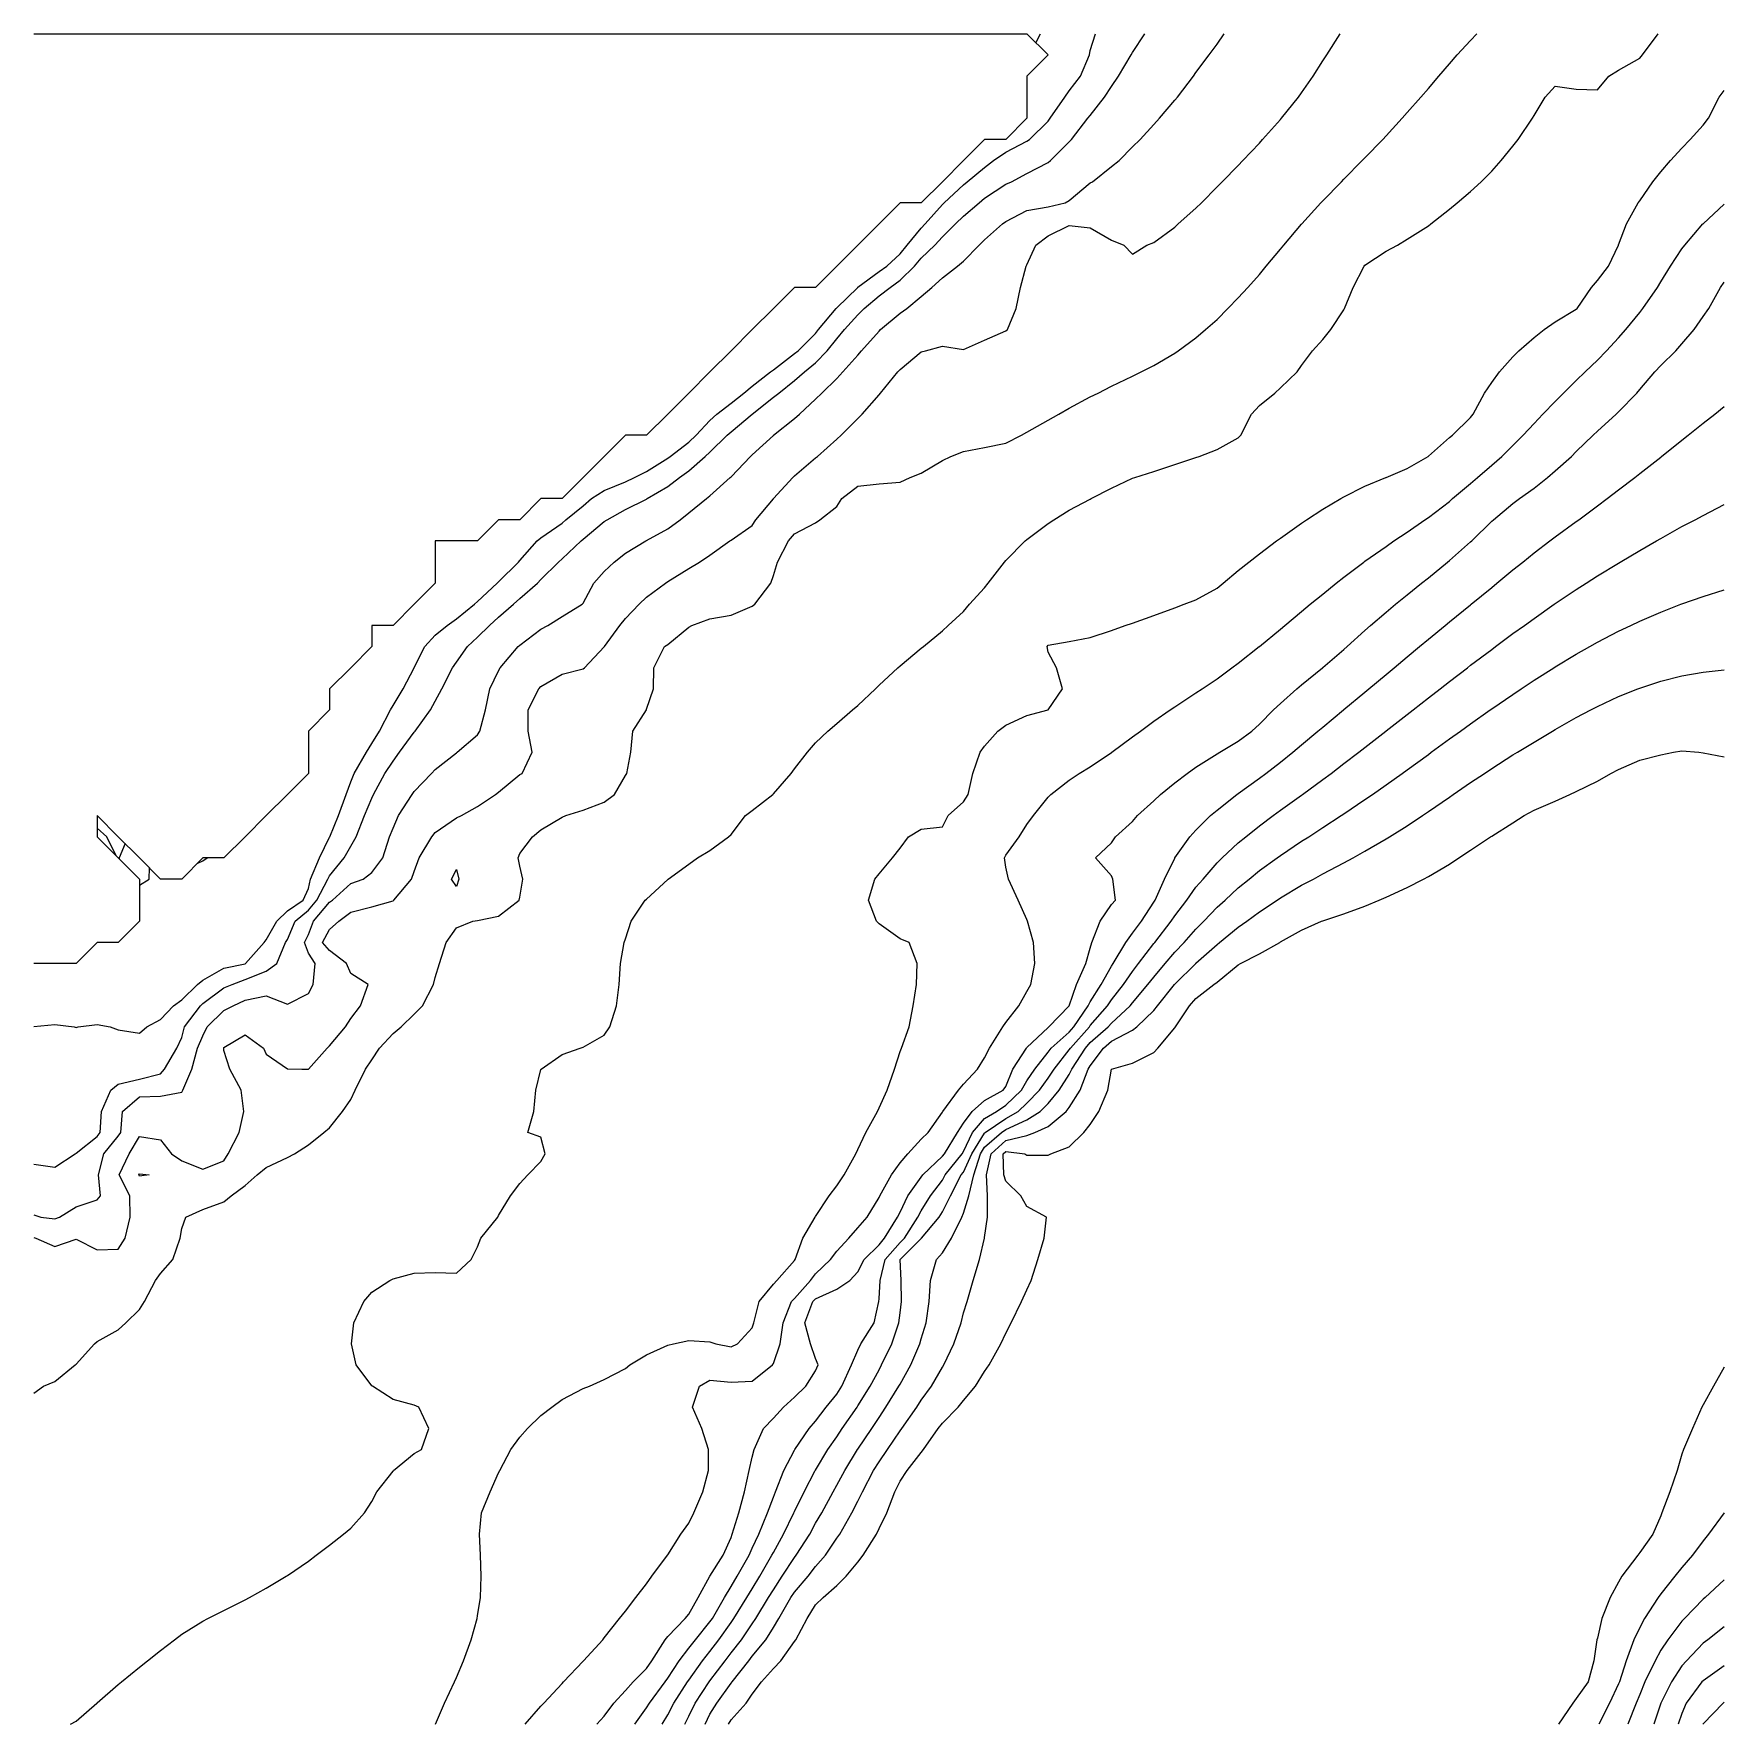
# Model space of a CAD drawing. Extents: x 205700 to 206700, y 770200 to 771200.
import ezdxf

# ---------------------------------------------------------------- set-up
doc = ezdxf.new("R2010")
doc.units = 0

msp = doc.modelspace()

# ---------------------------------------------------------------- linework, layer by layer
at = {"layer": 'GSLAYER', "color": 7, "flags": 128}
for points in [[(205700, 770612.813998), (205712.5, 770613.958936), (205723.839533, 770612.5), (205725, 770612.07107), (205726.328559, 770612.5), (205737.5, 770613.939007), (205745.163311, 770612.5), (205750, 770610.760227), (205762.5, 770608.825359), (205766.874294, 770612.5), (205775, 770616.78926), (205782.713352, 770625), (205787.5, 770628.494105), (205796.843548, 770637.5), (205800, 770640.056135), (205812.5, 770647.323245), (205825, 770649.885088), (205825.250834, 770650), (205836.350357, 770662.5), (205837.5, 770663.961694), (205843.724589, 770675), (205850, 770681.210384), (205859.400208, 770687.5), (205862.5, 770694.323786), (205863.716956, 770700), (205868.911975, 770712.5), (205875, 770724.717744), (205875.152312, 770725), (205880.231065, 770737.5), (205884.836996, 770750), (205887.5, 770757.574035), (205889.428489, 770762.5), (205896.866573, 770775), (205900, 770780.247857), (205904.427109, 770787.5), (205911.000999, 770800), (205912.5, 770802.709368), (205918.548453, 770812.5), (205924.924717, 770825), (205925, 770825.154025), (205931.356883, 770837.5), (205937.5, 770844.296626), (205944.630777, 770850), (205950, 770853.889387), (205960.652616, 770862.5), (205962.5, 770864.167255), (205974.127953, 770875), (205975, 770875.80612), (205986.667544, 770887.5), (205987.5, 770888.387413), (205997.748153, 770900), (206000, 770901.914716), (206012.5, 770910.577129), (206014.796074, 770912.5), (206025, 770920.684017), (206029.932142, 770925), (206037.5, 770929.817483), (206050, 770934.925532), (206055.308905, 770937.5), (206062.5, 770941.111488), (206075, 770948.860708), (206076.516533, 770950), (206087.5, 770958.515292), (206091.741146, 770962.5), (206100, 770971.262597), (206104.131569, 770975), (206112.5, 770981.560898), (206120.074147, 770987.5), (206125, 770991.502397), (206135.896665, 771000), (206137.5, 771001.293141), (206150, 771010.834402), (206152.085163, 771012.5), (206162.5, 771022.747641), (206164.272539, 771025), (206174.574345, 771037.5), (206175, 771037.966392), (206187.386251, 771050), (206187.5, 771050.100726), (206200, 771059.41272), (206204.545293, 771062.5), (206212.5, 771069.908652), (206216.654332, 771075), (206225, 771084.969769), (206227.281887, 771087.5), (206237.5, 771098.97632), (206238.539071, 771100), (206250, 771110.680318), (206252.225287, 771112.5), (206262.5, 771120.837981), (206267.739987, 771125), (206275, 771130.056859), (206287.5, 771136.44748), (206289.01911, 771137.5), (206300, 771148.285268), (206301.302295, 771150), (206309.860297, 771162.5), (206312.5, 771166.23833), (206319.245718, 771175), (206324.486618, 771187.5), (206325, 771190.063275), (206328.12505, 771200)], [(205700, 770531.236833), (205712.5, 770529.565787), (205724.386594, 770537.5), (205725, 770537.86376), (205737.5, 770547.749134), (205739.20084, 770550), (205740.056343, 770562.5), (205745.656592, 770575), (205750, 770578.644882), (205762.5, 770581.616561), (205775, 770584.687589), (205777.330756, 770587.5), (205784.531373, 770600), (205787.5, 770606.274706), (205789.085606, 770612.5), (205798.668523, 770625), (205800, 770626.301566), (205812.5, 770635.665711), (205817.287165, 770637.5), (205825, 770640.515609), (205837.5, 770645.468187), (205843.725029, 770650), (205848.893983, 770662.5), (205850, 770664.222675), (205854.704503, 770675), (205862.5, 770681.569548), (205867.454469, 770687.5), (205873.982063, 770700), (205875, 770701.824059), (205883.553335, 770712.5), (205887.5, 770719.445874), (205890.651943, 770725), (205895.633227, 770737.5), (205900, 770747.864985), (205900.93313, 770750), (205907.698, 770762.5), (205912.5, 770769.77642), (205916.409448, 770775), (205925, 770786.796915), (205925.626506, 770787.5), (205934.597159, 770800), (205937.5, 770805.144216), (205941.400223, 770812.5), (205947.605538, 770825), (205950, 770828.344602), (205956.524418, 770837.5), (205962.5, 770843.002265), (205969.523307, 770850), (205975, 770854.914495), (205983.841454, 770862.5), (205987.5, 770865.850891), (205997.977898, 770875), (206000, 770877.105128), (206010.321552, 770887.5), (206012.5, 770889.497576), (206023.788276, 770900), (206025, 770901.003025), (206037.5, 770911.463495), (206039.109503, 770912.5), (206050, 770918.685369), (206062.5, 770924.768946), (206062.882343, 770925), (206075, 770932.220102), (206082.071054, 770937.5), (206087.5, 770941.54337), (206097.226049, 770950), (206100, 770952.594571), (206110.228535, 770962.5), (206112.5, 770964.577624), (206124.897671, 770975), (206125, 770975.080891), (206137.5, 770984.972563), (206140.65448, 770987.5), (206150, 770994.937657), (206155.851798, 771000), (206162.5, 771005.446542), (206169.355167, 771012.5), (206175, 771019.484933), (206179.576222, 771025), (206187.5, 771033.766367), (206191.252913, 771037.5), (206200, 771044.965147), (206206.512582, 771050), (206212.5, 771054.324575), (206220.967555, 771062.5), (206225, 771067.230165), (206233.098431, 771075), (206237.5, 771079.833032), (206245.325079, 771087.5), (206250, 771092.112911), (206259.231184, 771100), (206262.5, 771102.719547), (206275, 771111.074981), (206278.451584, 771112.5), (206287.5, 771117.388242), (206300, 771123.821499), (206301.404239, 771125), (206312.5, 771136.042032), (206313.793539, 771137.5), (206323.586431, 771150), (206325, 771151.744785), (206333.436177, 771162.5), (206337.5, 771168.75979), (206341.778579, 771175), (206349.144411, 771187.5), (206350, 771188.939383), (206357.280708, 771200)], [(205700, 770501.340197), (205704.101923, 770500), (205712.5, 770499.026545), (205715.279233, 770500), (205725, 770506.032343), (205737.5, 770510.287823), (205739.408191, 770512.5), (205738.192506, 770525), (205741.346806, 770537.5), (205750, 770547.785792), (205751.522031, 770550), (205752.376761, 770562.5), (205762.5, 770571.072665), (205775, 770571.526143), (205787.5, 770573.882636), (205788.252097, 770575), (205793.476858, 770587.5), (205796.865862, 770600), (205800, 770607.232524), (205802.614385, 770612.5), (205812.5, 770622.291706), (205817.961315, 770625), (205825, 770628.377392), (205837.5, 770630.906891), (205850, 770625.85578), (205862.5, 770632.205233), (205865.232487, 770637.5), (205866.452321, 770650), (205862.5, 770656.041608), (205860.108438, 770662.5), (205862.5, 770667.215262), (205865.462447, 770675), (205875, 770686.265494), (205876.655765, 770687.5), (205887.5, 770697.43012), (205894.907533, 770700), (205900, 770703.815075), (205906.446425, 770712.5), (205910.364032, 770725), (205912.5, 770730.071482), (205915.706418, 770737.5), (205923.741204, 770750), (205925, 770751.692343), (205935.278595, 770762.5), (205937.5, 770764.767487), (205950, 770774.616984), (205950.515552, 770775), (205962.5, 770785.302543), (205963.90312, 770787.5), (205967.173622, 770800), (205969.77244, 770812.5), (205975, 770823.234879), (205975.87886, 770825), (205986.55828, 770837.5), (205987.5, 770838.374256), (206000, 770847.775614), (206004.059024, 770850), (206012.5, 770855.258597), (206024.3997, 770862.5), (206025, 770863.209658), (206031.325746, 770875), (206037.5, 770881.816614), (206043.360709, 770887.5), (206050, 770892.842582), (206062.043494, 770900), (206062.5, 770900.25821), (206075, 770907.088383), (206082.334463, 770912.5), (206087.5, 770916.691395), (206097.901156, 770925), (206100, 770926.748426), (206111.984911, 770937.5), (206112.5, 770937.992015), (206123.989678, 770950), (206125, 770950.963757), (206137.5, 770962.382568), (206137.635248, 770962.5), (206150, 770972.41808), (206152.960817, 770975), (206162.5, 770983.812556), (206166.169604, 770987.5), (206175, 770996.13745), (206178.676396, 771000), (206187.5, 771009.893375), (206189.733446, 771012.5), (206200, 771024.104568), (206200.952027, 771025), (206212.5, 771034.773857), (206216.370241, 771037.5), (206225, 771044.574188), (206231.309593, 771050), (206237.5, 771055.701437), (206246.51928, 771062.5), (206250, 771065.412871), (206259.196309, 771075), (206262.5, 771078.130401), (206273.020389, 771087.5), (206275, 771088.944929), (206287.5, 771095.465537), (206300, 771097.618643), (206310.137304, 771100), (206312.5, 771101.463462), (206325, 771111.790833), (206326.383815, 771112.5), (206337.5, 771121.427095), (206342.119447, 771125), (206350, 771133.100776), (206354.493917, 771137.5), (206362.5, 771146.356287), (206365.887085, 771150), (206375, 771160.677884), (206376.520809, 771162.5), (206385.955909, 771175), (206387.5, 771177.093997), (206395.274321, 771187.5), (206400, 771193.958272), (206404.206071, 771200)], [(205700, 770487.898123), (205701.150913, 770487.5), (205712.5, 770482.566073), (205725, 770486.998312), (205737.5, 770480.543587), (205750, 770481.038227), (205754.065759, 770487.5), (205756.990503, 770500), (205756.717192, 770512.5), (205750.50035, 770525), (205756.35375, 770537.5), (205762.5, 770547.671891), (205775, 770545.72852), (205781.425114, 770537.5), (205787.5, 770533.296459), (205800, 770528.413611), (205812.5, 770533.2699), (205815.024894, 770537.5), (205821.399984, 770550), (205824.182115, 770562.5), (205822.590201, 770575), (205815.92492, 770587.5), (205812.5, 770598.62796), (205812.346772, 770600), (205812.5, 770600.244942), (205825, 770607.836578), (205835.842042, 770600), (205837.5, 770596.40208), (205850, 770587.656865), (205858.611071, 770587.5), (205862.5, 770587.430195), (205862.577339, 770587.5), (205873.515917, 770600), (205875, 770601.367889), (205884.353343, 770612.5), (205887.5, 770617.433222), (205893.200883, 770625), (205897.726271, 770637.5), (205887.5, 770644.040915), (205884.966831, 770650), (205875, 770657.707149), (205870.701949, 770662.5), (205875, 770670.11287), (205880.501962, 770675), (205887.5, 770680.375201), (205900, 770683.572924), (205912.5, 770687.078315), (205913.030656, 770687.5), (205923.449884, 770700), (205925, 770704.508609), (205927.877931, 770712.5), (205935.557502, 770725), (205937.5, 770727.421575), (205950, 770736.227101), (205952.916224, 770737.5), (205962.5, 770742.962901), (205973.104238, 770750), (205975, 770751.440905), (205987.5, 770761.722928), (205988.929076, 770762.5), (205994.808236, 770775), (205992.430672, 770787.5), (205992.49405, 770800), (205998.816568, 770812.5), (206000, 770813.84444), (206012.5, 770821.206331), (206025, 770824.23587), (206025.86091, 770825), (206037.5, 770837.372789), (206037.557172, 770837.5), (206046.636721, 770850), (206050, 770854.142981), (206058.068228, 770862.5), (206062.5, 770866.641123), (206073.654701, 770875), (206075, 770875.914403), (206087.5, 770883.626531), (206093.850609, 770887.5), (206100, 770891.528721), (206111.777794, 770900), (206112.5, 770900.514233), (206125, 770909.218325), (206127.226901, 770912.5), (206137.5, 770924.970946), (206137.538935, 770925), (206149.014121, 770937.5), (206150, 770938.45746), (206162.5, 770949.058939), (206163.621582, 770950), (206175, 770960.282843), (206177.604542, 770962.5), (206187.5, 770972.344075), (206190.076633, 770975), (206200, 770986.50661), (206200.80229, 770987.5), (206211.139979, 771000), (206212.5, 771001.441492), (206225, 771011.871139), (206227.534181, 771012.5), (206237.5, 771015.286009), (206250, 771013.336998), (206262.5, 771018.701493), (206275, 771024.18835), (206275.948896, 771025), (206281.186665, 771037.5), (206283.760449, 771050), (206287.02736, 771062.5), (206287.5, 771063.246113), (206292.688128, 771075), (206300, 771080.528553), (206312.5, 771086.502983), (206325, 771085.219016), (206337.5, 771077.981535), (206344.749204, 771075), (206350, 771069.624952), (206358.516627, 771075), (206362.5, 771076.499701), (206375, 771085.682699), (206377.012015, 771087.5), (206387.5, 771096.770637), (206390.704043, 771100), (206400, 771109.430032), (206402.976129, 771112.5), (206412.5, 771122.06464), (206415.306328, 771125), (206425, 771135.373563), (206426.956562, 771137.5), (206437.5, 771149.292146), (206438.121616, 771150), (206448.174079, 771162.5), (206450, 771165.106089), (206456.75568, 771175), (206462.5, 771183.95937), (206464.850539, 771187.5), (206472.813114, 771200)], [(205700, 770395.730928), (205705.784303, 770400), (205712.5, 770402.687093), (205724.492688, 770412.5), (205725, 770412.946864), (205735.935001, 770425), (205737.5, 770426.458794), (205750, 770433.269466), (205754.41435, 770437.5), (205762.5, 770445.381052), (205765.426971, 770450), (205772.031055, 770462.5), (205775, 770466.54215), (205782.162763, 770475), (205786.579448, 770487.5), (205787.5, 770493.186838), (205789.99623, 770500), (205800, 770504.391661), (205812.5, 770509.110185), (205816.761234, 770512.5), (205825, 770518.62342), (205832.095726, 770525), (205837.5, 770529.388676), (205850, 770535.255809), (205854.190922, 770537.5), (205862.5, 770542.739232), (205871.638362, 770550), (205875, 770552.882218), (205882.714501, 770562.5), (205887.5, 770569.490628), (205890.126866, 770575), (205896.288615, 770587.5), (205900, 770593.080415), (205904.520429, 770600), (205912.5, 770608.579736), (205917.261576, 770612.5), (205925, 770620.079169), (205929.861155, 770625), (205936.528302, 770637.5), (205937.5, 770641.78781), (205939.966296, 770650), (205943.893856, 770662.5), (205950, 770671.054237), (205959.654775, 770675), (205962.5, 770675.480592), (205975, 770678.03241), (205987.188537, 770687.5), (205987.5, 770689.200877), (205989.243003, 770700), (205987.5, 770707.507836), (205986.551949, 770712.5), (205987.5, 770714.995313), (205995.075175, 770725), (206000, 770729.151406), (206012.5, 770736.538452), (206014.748987, 770737.5), (206025, 770740.666454), (206037.5, 770745.513982), (206043.474526, 770750), (206050, 770761.241433), (206050.75975, 770762.5), (206053.241874, 770775), (206054.31623, 770787.5), (206062.361464, 770800), (206062.5, 770800.458246), (206066.608494, 770812.5), (206066.816241, 770825), (206073.120954, 770837.5), (206075, 770838.708395), (206087.5, 770848.902079), (206089.258114, 770850), (206100, 770853.947348), (206112.5, 770856.134664), (206125, 770861.452254), (206126.523877, 770862.5), (206136.033962, 770875), (206137.5, 770879.609368), (206139.981605, 770887.5), (206146.516721, 770900), (206150, 770904.117344), (206162.5, 770910.650777), (206164.965509, 770912.5), (206175, 770920.300435), (206177.997369, 770925), (206187.5, 770932.400961), (206200, 770933.698869), (206212.5, 770934.721385), (206218.358835, 770937.5), (206225, 770940.136949), (206237.5, 770947.665002), (206242.49794, 770950), (206250, 770952.92357), (206262.5, 770955.294196), (206275, 770957.765526), (206284.215276, 770962.5), (206287.5, 770964.410313), (206300, 770971.501239), (206306.381673, 770975), (206312.5, 770978.466873), (206325, 770985.220226), (206329.639534, 770987.5), (206337.5, 770991.587095), (206350, 770997.522238), (206355.023841, 771000), (206362.5, 771003.724646), (206375, 771011.076754), (206376.977922, 771012.5), (206387.5, 771020.136436), (206393.122511, 771025), (206400, 771031.084276), (206406.434898, 771037.5), (206412.5, 771043.718917), (206418.165801, 771050), (206425, 771057.697381), (206429.027845, 771062.5), (206437.5, 771072.511864), (206439.514456, 771075), (206450, 771087.314759), (206450.156682, 771087.5), (206461.436897, 771100), (206462.5, 771101.142608), (206473.526023, 771112.5), (206475, 771114.045959), (206485.914589, 771125), (206487.5, 771126.68787), (206498.002799, 771137.5), (206500, 771139.708438), (206509.522314, 771150), (206512.5, 771153.409609), (206520.509, 771162.5), (206525, 771167.732979), (206531.215427, 771175), (206537.5, 771182.240827), (206542.088657, 771187.5), (206550, 771196.131504), (206553.729433, 771200)], [(205700, 771200), (205712.5, 771200), (205725, 771200), (205737.5, 771200), (205750, 771200), (205762.5, 771200), (205775, 771200), (205787.5, 771200), (205800, 771200), (205812.5, 771200), (205825, 771200), (205837.5, 771200), (205850, 771200), (205862.5, 771200), (205875, 771200), (205887.5, 771200), (205900, 771200), (205912.5, 771200), (205925, 771200), (205937.5, 771200), (205950, 771200), (205962.5, 771200), (205975, 771200), (205987.5, 771200), (206000, 771200), (206012.5, 771200), (206025, 771200), (206037.5, 771200), (206050, 771200), (206062.5, 771200), (206075, 771200), (206087.5, 771200), (206100, 771200), (206112.5, 771200), (206125, 771200), (206137.5, 771200), (206150, 771200), (206162.5, 771200), (206175, 771200), (206187.5, 771200), (206200, 771200), (206212.5, 771200), (206225, 771200), (206237.5, 771200), (206250, 771200), (206262.5, 771200), (206275, 771200), (206287.5, 771200), (206300, 771187.5), (206287.5, 771175), (206287.5, 771162.5), (206287.5, 771150), (206275, 771137.5), (206262.5, 771137.5), (206250, 771125), (206237.5, 771112.5), (206225, 771100), (206212.5, 771100), (206200, 771087.5), (206187.5, 771075), (206175, 771062.5), (206162.5, 771050), (206150, 771050), (206137.5, 771037.5), (206125, 771025), (206112.5, 771012.5), (206100, 771000), (206087.5, 770987.5), (206075, 770975), (206062.5, 770962.5), (206050, 770962.5), (206037.5, 770950), (206025, 770937.5), (206012.5, 770925), (206000, 770925), (205987.5, 770912.5), (205975, 770912.5), (205962.5, 770900), (205950, 770900), (205937.5, 770900), (205937.5, 770887.5), (205937.5, 770875), (205925, 770862.5), (205912.5, 770850), (205900, 770850), (205900, 770837.5), (205887.5, 770825), (205875, 770812.5), (205875, 770800), (205862.5, 770787.5), (205862.5, 770775), (205862.5, 770762.5), (205850, 770750), (205837.5, 770737.5), (205825, 770725), (205812.5, 770712.5), (205800, 770712.5), (205787.5, 770700), (205775, 770700), (205762.5, 770712.5), (205750, 770725), (205737.5, 770737.5), (205737.5, 770725), (205750, 770712.5), (205762.5, 770700), (205762.5, 770687.5), (205762.5, 770675), (205750, 770662.5), (205737.5, 770662.5), (205725, 770650), (205712.5, 770650), (205700, 770650)], [(205721.636827, 770200), (205725, 770201.704867), (205737.303424, 770212.5), (205737.5, 770212.66883), (205750, 770223.457326), (205751.926223, 770225), (205762.5, 770233.775147), (205767.295233, 770237.5), (205775, 770243.692499), (205783.264728, 770250), (205787.5, 770253.217006), (205800, 770260.978618), (205803.007098, 770262.5), (205812.5, 770267.218338), (205825, 770273.551462), (205827.693593, 770275), (205837.5, 770280.508986), (205849.249613, 770287.5), (205850, 770287.966038), (205862.5, 770296.51551), (205867.06605, 770300), (205875, 770305.88706), (205883.228911, 770312.5), (205887.5, 770315.944587), (205895.591319, 770325), (205900, 770331.732046), (205902.876806, 770337.5), (205912.5, 770349.675309), (205912.778216, 770350), (205925, 770360.077902), (205929.267084, 770362.5), (205933.692465, 770375), (205927.73936, 770387.5), (205925, 770388.688852), (205912.5, 770392.083302), (205900.296962, 770400), (205900, 770400.254027), (205890.75302, 770412.5), (205887.868859, 770425), (205889.251389, 770437.5), (205895.200503, 770450), (205900, 770455.57959), (205910.547168, 770462.5), (205912.5, 770463.562266), (205925, 770466.83258), (205937.5, 770467.253527), (205950, 770466.865295), (205958.637518, 770475), (205962.5, 770482.398994), (205964.419491, 770487.5), (205974.55496, 770500), (205975, 770500.971164), (205981.971961, 770512.5), (205987.5, 770519.785663), (205992.278618, 770525), (206000, 770532.951058), (206002.517275, 770537.5), (206000, 770547.328165), (205992.258308, 770550), (205995.827482, 770562.5), (205996.932978, 770575), (206000, 770587.272487), (206000.145598, 770587.5), (206012.5, 770596.087575), (206023.192098, 770600), (206025, 770600.505278), (206037.5, 770607.673306), (206040.816694, 770612.5), (206044.738245, 770625), (206046.27332, 770637.5), (206047.053426, 770650), (206049.217015, 770662.5), (206050, 770664.664576), (206053.439762, 770675), (206061.742902, 770687.5), (206062.5, 770688.15349), (206075, 770699.72627), (206075.255707, 770700), (206087.5, 770708.834181), (206092.532908, 770712.5), (206100, 770716.905035), (206111.02397, 770725), (206112.5, 770726.337054), (206120.976089, 770737.5), (206125, 770740.592122), (206137.185411, 770750), (206137.5, 770750.287599), (206147.967326, 770762.5), (206150, 770765.099827), (206157.757676, 770775), (206162.5, 770780.485194), (206169.717708, 770787.5), (206175, 770791.940417), (206184.402872, 770800), (206187.5, 770802.720933), (206197.8807, 770812.5), (206200, 770814.62414), (206211.214239, 770825), (206212.5, 770826.168045), (206225, 770836.493087), (206226.230643, 770837.5), (206237.5, 770846.797786), (206240.978147, 770850), (206250, 770858.324141), (206253.517477, 770862.5), (206262.5, 770872.291681), (206264.605645, 770875), (206274.270633, 770887.5), (206275, 770888.382575), (206286.55248, 770900), (206287.5, 770900.869779), (206300, 770910.349864), (206303.519637, 770912.5), (206312.5, 770918.101272), (206325, 770924.794813), (206325.421926, 770925), (206337.5, 770931.205799), (206350, 770937.088252), (206351.261735, 770937.5), (206362.5, 770941.0424), (206375, 770945.14637), (206387.5, 770949.301383), (206389.467053, 770950), (206400, 770954.152592), (206412.5, 770960.969474), (206414.080705, 770962.5), (206420.342829, 770975), (206425, 770980.019411), (206434.101327, 770987.5), (206437.5, 770990.560723), (206447.411485, 771000), (206450, 771003.716901), (206456.411576, 771012.5), (206462.5, 771019.11836), (206467.236964, 771025), (206475, 771036.780752), (206475.389223, 771037.5), (206480.560589, 771050), (206486.988706, 771062.5), (206487.5, 771063.086299), (206500, 771071.488749), (206506.730854, 771075), (206512.5, 771078.474421), (206525, 771086.491827), (206526.410969, 771087.5), (206537.5, 771096.32669), (206541.940451, 771100), (206550, 771106.737538), (206556.328772, 771112.5), (206562.5, 771118.741054), (206568.107855, 771125), (206575, 771133.588396), (206578.060875, 771137.5), (206586.53261, 771150), (206587.5, 771151.751017), (206594.100871, 771162.5), (206600, 771168.995741), (206612.5, 771167.181083), (206625, 771166.936464), (206631.763643, 771175), (206637.5, 771178.450349), (206650, 771185.548218), (206651.770764, 771187.5), (206661.014717, 771200)], [(206292.821362, 771194.678638), (206295.465037, 771200)], [(205937.67385, 770200), (205942.888663, 770212.5), (205948.831308, 770225), (205950, 770227.659149), (205954.116782, 770237.5), (205958.772403, 770250), (205962.251124, 770262.5), (205962.5, 770264.081098), (205964.193425, 770275), (205964.677868, 770287.5), (205964.186924, 770300), (205963.70412, 770312.5), (205964.904661, 770325), (205969.952264, 770337.5), (205975, 770348.617224), (205975.746673, 770350), (205982.225351, 770362.5), (205987.5, 770369.714807), (205992.114167, 770375), (206000, 770382.564354), (206006.527947, 770387.5), (206012.5, 770392.059257), (206025, 770398.537908), (206028.827272, 770400), (206037.5, 770403.913417), (206050, 770410.509263), (206052.499157, 770412.5), (206062.5, 770418.422652), (206075, 770424.234131), (206078.4439, 770425), (206087.5, 770426.890723), (206100, 770426.115625), (206103.38918, 770425), (206112.5, 770423.264902), (206116.386288, 770425), (206125, 770434.566996), (206125.879772, 770437.5), (206129.090385, 770450), (206137.5, 770460.228395), (206139.493325, 770462.5), (206150, 770474.22504), (206150.503125, 770475), (206154.948856, 770487.5), (206162.258753, 770500), (206162.5, 770500.384038), (206170.581376, 770512.5), (206175, 770518.405148), (206179.422702, 770525), (206186.266834, 770537.5), (206187.5, 770540.016016), (206192.210163, 770550), (206199.023328, 770562.5), (206200, 770564.684206), (206204.764666, 770575), (206209.159932, 770587.5), (206212.5, 770597.947363), (206213.288236, 770600), (206217.800181, 770612.5), (206220.123529, 770625), (206222.22419, 770637.5), (206222.654157, 770650), (206217.77064, 770662.5), (206212.5, 770664.562061), (206200, 770673.4296), (206198.619404, 770675), (206193.71302, 770687.5), (206197.597921, 770700), (206200, 770703.144812), (206207.900845, 770712.5), (206212.5, 770718.169801), (206217.461537, 770725), (206225, 770729.546912), (206237.5, 770730.851678), (206240.929728, 770737.5), (206250, 770745.748927), (206252.701725, 770750), (206255.550383, 770762.5), (206259.84913, 770775), (206262.5, 770778.582543), (206270.221428, 770787.5), (206275, 770791.030786), (206287.5, 770796.647626), (206300, 770799.994654), (206300.015772, 770800), (206308.476002, 770812.5), (206304.957065, 770825), (206300, 770834.282127), (206299.423359, 770837.5), (206300, 770838.361445), (206312.5, 770840.549819), (206325, 770842.91731), (206337.5, 770846.967324), (206345.709853, 770850), (206350, 770851.401371), (206362.5, 770855.928602), (206375, 770860.440785), (206380.608135, 770862.5), (206387.5, 770865.188589), (206400, 770872.149436), (206403.595418, 770875), (206412.5, 770882.447914), (206418.725284, 770887.5), (206425, 770892.372649), (206435.131255, 770900), (206437.5, 770901.723529), (206450, 770910.557369), (206452.912762, 770912.5), (206462.5, 770918.785722), (206473.275054, 770925), (206475, 770925.998586), (206487.5, 770932.476928), (206499.780293, 770937.5), (206500, 770937.596517), (206512.5, 770942.789702), (206524.843064, 770950), (206525, 770950.122783), (206537.5, 770961.10272), (206539.306285, 770962.5), (206550, 770973.051926), (206551.438546, 770975), (206558.271509, 770987.5), (206562.5, 770993.705473), (206567.110334, 771000), (206575, 771008.993038), (206578.487725, 771012.5), (206587.5, 771020.439769), (206593.592231, 771025), (206600, 771029.539404), (206612.5, 771037.065575), (206612.932005, 771037.5), (206621.562284, 771050), (206625, 771054.052267), (206631.575594, 771062.5), (206637.445364, 771075), (206637.5, 771075.125567), (206642.228012, 771087.5), (206649.154827, 771100), (206650, 771101.261457), (206657.750528, 771112.5), (206662.5, 771118.326502), (206668.239627, 771125), (206675, 771132.41912), (206679.876227, 771137.5), (206687.5, 771145.924026), (206690.743945, 771150), (206697.027997, 771162.5), (206700, 771166.477319)], [(205990.608352, 770200), (206000, 770210.726886), (206001.673938, 770212.5), (206012.5, 770224.126217), (206013.358317, 770225), (206025, 770237.264504), (206025.231563, 770237.5), (206036.676074, 770250), (206037.5, 770251.011886), (206046.580126, 770262.5), (206050, 770266.907531), (206056.216489, 770275), (206062.5, 770283.043563), (206065.649229, 770287.5), (206074.838328, 770300), (206075, 770300.188931), (206082.777882, 770312.5), (206087.5, 770318.837889), (206090.410853, 770325), (206095.852951, 770337.5), (206099.112324, 770350), (206099.056576, 770362.5), (206095.113175, 770375), (206089.658385, 770387.5), (206093.753623, 770400), (206100, 770403.614859), (206112.5, 770402.407398), (206125, 770403.000211), (206137.081848, 770412.5), (206137.5, 770413.29628), (206141.587151, 770425), (206143.315098, 770437.5), (206148.250384, 770450), (206150, 770451.879889), (206159.557171, 770462.5), (206162.5, 770466.50284), (206171.25123, 770475), (206175, 770479.80661), (206182.097602, 770487.5), (206187.5, 770493.666072), (206192.989308, 770500), (206200, 770511.506597), (206200.43067, 770512.5), (206207.36296, 770525), (206212.5, 770532.021627), (206217.122276, 770537.5), (206225, 770546.00974), (206229.019323, 770550), (206237.5, 770562.116821), (206237.682979, 770562.5), (206247.003473, 770575), (206250, 770578.599677), (206258.194625, 770587.5), (206262.5, 770594.163826), (206265.432668, 770600), (206273.27345, 770612.5), (206275, 770615.139785), (206282.632793, 770625), (206287.5, 770633.416344), (206289.757003, 770637.5), (206292.150347, 770650), (206291.380302, 770662.5), (206287.9475, 770675), (206287.5, 770676.072651), (206282.402718, 770687.5), (206276.640944, 770700), (206275, 770707.080066), (206274.264055, 770712.5), (206275, 770714.015857), (206282.822486, 770725), (206287.5, 770732.210545), (206291.362217, 770737.5), (206300, 770748.43083), (206301.579788, 770750), (206312.5, 770758.455288), (206318.4277, 770762.5), (206325, 770766.43912), (206337.5, 770774.872133), (206337.67914, 770775), (206350, 770784.181883), (206354.618665, 770787.5), (206362.5, 770793.428081), (206372.255642, 770800), (206375, 770801.887368), (206387.5, 770810.047145), (206391.158575, 770812.5), (206400, 770818.489396), (206408.759838, 770825), (206412.5, 770827.703037), (206424.946754, 770837.5), (206425, 770837.541396), (206437.5, 770847.799978), (206440.153953, 770850), (206450, 770858.209082), (206455.127986, 770862.5), (206462.5, 770868.55847), (206470.43912, 770875), (206475, 770878.54348), (206486.885441, 770887.5), (206487.5, 770887.937714), (206500, 770896.787578), (206504.525398, 770900), (206512.5, 770905.266753), (206522.831974, 770912.5), (206525, 770913.908591), (206537.5, 770923.395398), (206539.35763, 770925), (206550, 770933.947095), (206554.140175, 770937.5), (206562.5, 770944.803144), (206568.470509, 770950), (206575, 770956.542334), (206581.086375, 770962.5), (206587.5, 770969.537281), (206592.787111, 770975), (206600, 770982.576163), (206604.934433, 770987.5), (206612.5, 770994.840143), (206617.755081, 771000), (206625, 771006.940329), (206630.319274, 771012.5), (206637.5, 771020.146942), (206641.781166, 771025), (206650, 771035.124889), (206651.861433, 771037.5), (206660.458582, 771050), (206662.5, 771053.349568), (206668.21105, 771062.5), (206675, 771072.833338), (206676.645098, 771075), (206687.344808, 771087.5), (206687.5, 771087.672864), (206700, 771099.159505)], [(206033.001314, 770200), (206037.5, 770204.713683), (206043.181866, 770212.5), (206050, 770219.929235), (206054.61291, 770225), (206062.5, 770232.910896), (206065.603178, 770237.5), (206073.420565, 770250), (206075, 770251.875995), (206085.338571, 770262.5), (206087.5, 770265.033155), (206092.942091, 770275), (206099.957288, 770287.5), (206100, 770287.562771), (206107.902265, 770300), (206112.5, 770310.368489), (206113.177409, 770312.5), (206117.163392, 770325), (206120.504981, 770337.5), (206123.153277, 770350), (206125, 770357.96473), (206126.182097, 770362.5), (206131.659539, 770375), (206137.5, 770380.982596), (206143.414413, 770387.5), (206150, 770393.447447), (206156.750896, 770400), (206162.5, 770408.961226), (206164.024762, 770412.5), (206162.5, 770416.337805), (206159.440733, 770425), (206156.043178, 770437.5), (206160.941702, 770450), (206162.5, 770451.694634), (206175, 770457.341225), (206182.764197, 770462.5), (206187.5, 770467.518735), (206191.178728, 770475), (206200, 770483.624551), (206203.25157, 770487.5), (206210.966346, 770500), (206212.5, 770502.96661), (206217.102554, 770512.5), (206225, 770523.613724), (206225.975875, 770525), (206237.5, 770535.998811), (206238.673437, 770537.5), (206246.405753, 770550), (206250, 770555.604503), (206255.077179, 770562.5), (206262.5, 770568.878243), (206273.463947, 770575), (206275, 770577.339789), (206279.08235, 770587.5), (206287.226926, 770600), (206287.5, 770600.333884), (206300, 770612.088097), (206300.491129, 770612.5), (206312.5, 770624.960488), (206312.524705, 770625), (206316.78025, 770637.5), (206322.349478, 770650), (206325, 770659.041924), (206325.974934, 770662.5), (206330.917153, 770675), (206337.5, 770684.826578), (206339.918531, 770687.5), (206338.339871, 770700), (206337.5, 770701.876005), (206328.114552, 770712.5), (206337.5, 770721.430357), (206339.950997, 770725), (206350, 770733.985398), (206352.926287, 770737.5), (206362.5, 770746.161055), (206366.552778, 770750), (206375, 770756.83686), (206382.399473, 770762.5), (206387.5, 770766.099788), (206400, 770774.031305), (206401.641345, 770775), (206412.5, 770781.526405), (206420.470034, 770787.5), (206425, 770791.69357), (206433.420909, 770800), (206437.5, 770803.821101), (206447.212375, 770812.5), (206450, 770814.916214), (206462.29046, 770825), (206462.5, 770825.173342), (206475, 770835.758127), (206476.96396, 770837.5), (206487.5, 770847.077363), (206490.850131, 770850), (206500, 770857.827727), (206505.597175, 770862.5), (206512.5, 770868.121743), (206520.951672, 770875), (206525, 770878.219009), (206536.279257, 770887.5), (206537.5, 770888.492122), (206550, 770899.416171), (206550.637595, 770900), (206562.5, 770911.605685), (206563.458049, 770912.5), (206575, 770922.169148), (206578.890358, 770925), (206587.5, 770931.242522), (206595.466734, 770937.5), (206600, 770941.407062), (206609.60678, 770950), (206612.5, 770952.819385), (206622.485544, 770962.5), (206625, 770964.892291), (206636.164852, 770975), (206637.5, 770976.314264), (206648.255097, 770987.5), (206650, 770989.497858), (206658.951764, 771000), (206662.5, 771003.851413), (206671.443565, 771012.5), (206675, 771016.56425), (206682.254962, 771025), (206687.5, 771032.79212), (206690.894339, 771037.5), (206697.727222, 771050), (206700, 771053.070106)], [(206055.500613, 770200), (206062.5, 770209.763757), (206064.154337, 770212.5), (206073.462772, 770225), (206075, 770227.148505), (206081.841794, 770237.5), (206087.5, 770244.960105), (206091.354415, 770250), (206100, 770260.476528), (206101.453041, 770262.5), (206108.647908, 770275), (206112.5, 770281.390854), (206116.082623, 770287.5), (206123.257106, 770300), (206125, 770304.054107), (206128.88585, 770312.5), (206134.058741, 770325), (206137.5, 770334.387976), (206138.747, 770337.5), (206143.671837, 770350), (206150, 770362.070547), (206150.235378, 770362.5), (206158.720102, 770375), (206162.5, 770379.331304), (206168.816889, 770387.5), (206175, 770395.275776), (206178.102677, 770400), (206183.680828, 770412.5), (206187.5, 770421.270182), (206189.281161, 770425), (206197.19262, 770437.5), (206199.873245, 770450), (206200, 770451.552857), (206200.673285, 770462.5), (206203.659932, 770475), (206212.5, 770484.996634), (206215.014769, 770487.5), (206222.884369, 770500), (206225, 770503.64905), (206230.556553, 770512.5), (206237.5, 770521.920055), (206239.218121, 770525), (206249.178032, 770537.5), (206250, 770538.723933), (206255.352339, 770550), (206262.5, 770558.23857), (206269.582875, 770562.5), (206275, 770566.124843), (206284.332188, 770575), (206287.5, 770580.556413), (206292.189849, 770587.5), (206300, 770597.473435), (206301.922831, 770600), (206312.5, 770609.376049), (206315.294655, 770612.5), (206323.748507, 770625), (206325, 770627.295554), (206331.420953, 770637.5), (206337.5, 770648.448701), (206338.497559, 770650), (206345.958973, 770662.5), (206350, 770667.91933), (206355.205478, 770675), (206362.5, 770686.239325), (206363.324043, 770687.5), (206368.839585, 770700), (206375, 770712.396386), (206375.064343, 770712.5), (206383.90885, 770725), (206387.5, 770728.976946), (206396.19064, 770737.5), (206400, 770740.780124), (206411.757547, 770750), (206412.5, 770750.536079), (206425, 770759.58301), (206428.925521, 770762.5), (206437.5, 770769.154046), (206444.826745, 770775), (206450, 770779.467739), (206459.694811, 770787.5), (206462.5, 770789.913556), (206474.732897, 770800), (206475, 770800.22288), (206487.5, 770810.558294), (206489.871362, 770812.5), (206500, 770821.046195), (206504.782793, 770825), (206512.5, 770831.526288), (206519.769115, 770837.5), (206525, 770841.849593), (206535.015407, 770850), (206537.5, 770852.043125), (206550, 770862.22151), (206550.348145, 770862.5), (206562.5, 770872.525643), (206565.57444, 770875), (206575, 770882.909033), (206580.788334, 770887.5), (206587.5, 770892.954067), (206596.871642, 770900), (206600, 770902.335651), (206612.5, 770911.4454), (206613.980338, 770912.5), (206625, 770920.698768), (206630.858069, 770925), (206637.5, 770930.197571), (206647.117933, 770937.5), (206650, 770939.834954), (206662.5, 770949.630053), (206662.997459, 770950), (206675, 770959.671695), (206678.726032, 770962.5), (206687.5, 770969.713348), (206694.478596, 770975), (206700, 770979.496764)], [(206071.670615, 770200), (206075, 770205.471603), (206078.645417, 770212.5), (206086.776975, 770225), (206087.5, 770226.041819), (206095.665537, 770237.5), (206100, 770243.029966), (206105.322234, 770250), (206112.5, 770260.11054), (206114.164406, 770262.5), (206121.883095, 770275), (206125, 770280.142904), (206129.464638, 770287.5), (206136.669241, 770300), (206137.5, 770301.662407), (206143.485315, 770312.5), (206149.666723, 770325), (206150, 770325.739755), (206155.762228, 770337.5), (206162.289226, 770350), (206162.5, 770350.356704), (206169.72096, 770362.5), (206175, 770370.052147), (206178.307174, 770375), (206187.024292, 770387.5), (206187.5, 770388.242743), (206194.757449, 770400), (206200, 770409.657033), (206201.571311, 770412.5), (206207.61304, 770425), (206211.780144, 770437.5), (206212.5, 770443.441597), (206213.363536, 770450), (206213.138052, 770462.5), (206212.542448, 770475), (206225, 770487.354361), (206225.139016, 770487.5), (206235.540283, 770500), (206237.5, 770503.181954), (206242.347449, 770512.5), (206248.681618, 770525), (206250, 770526.641188), (206254.85444, 770537.5), (206262.5, 770549.686965), (206262.858398, 770550), (206275, 770558.388593), (206282.311582, 770562.5), (206287.5, 770567.391207), (206295.025751, 770575), (206300, 770582.12075), (206303.630289, 770587.5), (206312.5, 770598.880303), (206313.225111, 770600), (206324.431964, 770612.5), (206325, 770613.317412), (206335.184936, 770625), (206337.5, 770628.445512), (206344.72705, 770637.5), (206350, 770645.300026), (206353.582256, 770650), (206362.5, 770661.789308), (206363.092961, 770662.5), (206372.855039, 770675), (206375, 770678.206766), (206382.169002, 770687.5), (206387.5, 770695.102999), (206391.731607, 770700), (206400, 770709.578902), (206403.042973, 770712.5), (206412.5, 770721.368528), (206416.964744, 770725), (206425, 770731.429577), (206433.246152, 770737.5), (206437.5, 770740.650569), (206450, 770749.668913), (206450.469211, 770750), (206462.5, 770758.904286), (206467.4125, 770762.5), (206475, 770768.326536), (206483.822335, 770775), (206487.5, 770777.887475), (206499.929195, 770787.5), (206500, 770787.556381), (206512.5, 770797.340665), (206515.955564, 770800), (206525, 770807.126421), (206531.985019, 770812.5), (206537.5, 770816.833726), (206548.190916, 770825), (206550, 770826.410971), (206562.5, 770835.856208), (206564.758765, 770837.5), (206575, 770845.147501), (206581.790761, 770850), (206587.5, 770854.202647), (206599.416958, 770862.5), (206600, 770862.918416), (206612.5, 770871.295985), (206618.407558, 770875), (206625, 770879.272654), (206637.5, 770886.9087), (206638.540768, 770887.5), (206650, 770894.338647), (206660.01477, 770900), (206662.5, 770901.490061), (206675, 770908.452369), (206682.783481, 770912.5), (206687.5, 770915.126695), (206700, 770921.50762)], [(206085.116701, 770200), (206087.5, 770204.662446), (206091.24229, 770212.5), (206099.492952, 770225), (206100, 770225.696566), (206108.955245, 770237.5), (206112.5, 770242.160949), (206118.570129, 770250), (206125, 770259.441336), (206127.076401, 770262.5), (206134.709989, 770275), (206137.5, 770279.555893), (206142.776365, 770287.5), (206150, 770298.655791), (206151.025617, 770300), (206159.01044, 770312.5), (206162.5, 770318.838151), (206166.13926, 770325), (206172.834757, 770337.5), (206175, 770341.425055), (206179.723087, 770350), (206187.372131, 770362.5), (206187.5, 770362.690034), (206195.698999, 770375), (206200, 770381.487685), (206204.047256, 770387.5), (206211.816742, 770400), (206212.5, 770401.245429), (206218.891529, 770412.5), (206224.220338, 770425), (206225, 770427.885211), (206227.901584, 770437.5), (206229.759031, 770450), (206230.545908, 770462.5), (206234.0183, 770475), (206237.5, 770478.752688), (206242.923622, 770487.5), (206249.048128, 770500), (206250, 770502.375651), (206253.141789, 770512.5), (206256.157349, 770525), (206260.120978, 770537.5), (206262.5, 770541.292142), (206272.469747, 770550), (206275, 770551.748143), (206287.5, 770557.517653), (206295.301489, 770562.5), (206300, 770567.264221), (206306.537524, 770575), (206312.5, 770584.381605), (206314.11545, 770587.5), (206322.064031, 770600), (206325, 770603.269336), (206335.484908, 770612.5), (206337.5, 770614.803037), (206348.617502, 770625), (206350, 770626.742225), (206359.084907, 770637.5), (206362.5, 770641.933157), (206369.342594, 770650), (206375, 770656.732544), (206380.551855, 770662.5), (206387.5, 770670.390251), (206392.223252, 770675), (206400, 770683.289137), (206404.740491, 770687.5), (206412.5, 770694.830949), (206418.981515, 770700), (206425, 770704.95764), (206435.527636, 770712.5), (206437.5, 770713.950785), (206450, 770722.306451), (206454.296223, 770725), (206462.5, 770730.409358), (206473.439304, 770737.5), (206475, 770738.564324), (206487.5, 770746.984087), (206491.936102, 770750), (206500, 770755.695489), (206509.556352, 770762.5), (206512.5, 770764.655058), (206525, 770773.749558), (206526.739713, 770775), (206537.5, 770782.851063), (206544.00573, 770787.5), (206550, 770791.850374), (206561.578055, 770800), (206562.5, 770800.660607), (206575, 770809.241153), (206579.952708, 770812.5), (206587.5, 770817.554696), (206599.199925, 770825), (206600, 770825.519156), (206612.5, 770833.06324), (206620.458043, 770837.5), (206625, 770840.096755), (206637.5, 770846.588713), (206644.803319, 770850), (206650, 770852.526132), (206662.5, 770857.93289), (206674.313314, 770862.5), (206675, 770862.780503), (206687.5, 770867.162702), (206700, 770871.000762)], [(206097.123866, 770200), (206100, 770205.835424), (206104.013357, 770212.5), (206112.5, 770224.223787), (206113.103232, 770225), (206122.95262, 770237.5), (206125, 770240.190812), (206132.972629, 770250), (206137.5, 770257.126138), (206140.777902, 770262.5), (206147.8566, 770275), (206150, 770278.155631), (206158.149294, 770287.5), (206162.5, 770293.275455), (206168.310256, 770300), (206175, 770309.952742), (206176.779891, 770312.5), (206183.993881, 770325), (206187.5, 770331.868101), (206190.291406, 770337.5), (206196.80365, 770350), (206200, 770355.150582), (206205.001025, 770362.5), (206212.5, 770373.557746), (206213.523092, 770375), (206222.28456, 770387.5), (206225, 770391.668516), (206231.119637, 770400), (206237.5, 770411.148713), (206238.361782, 770412.5), (206244.355339, 770425), (206248.55321, 770437.5), (206250, 770443.29305), (206252.063452, 770450), (206255.610022, 770462.5), (206259.410201, 770475), (206262.446667, 770487.5), (206262.5, 770487.880877), (206264.159234, 770500), (206264.138096, 770512.5), (206263.656963, 770525), (206266.411625, 770537.5), (206275, 770545.254263), (206287.5, 770548.298467), (206292.09659, 770550), (206300, 770553.571106), (206310.672346, 770562.5), (206312.5, 770564.811464), (206319.07654, 770575), (206323.834958, 770587.5), (206325, 770589.402152), (206332.852211, 770600), (206337.5, 770604.066663), (206350, 770610.607683), (206352.531883, 770612.5), (206362.5, 770622.143614), (206364.797042, 770625), (206374.721387, 770637.5), (206375, 770637.826865), (206387.379924, 770650), (206387.5, 770650.124803), (206400, 770661.292081), (206401.528213, 770662.5), (206412.5, 770671.47053), (206417.650083, 770675), (206425, 770680.485452), (206435.533063, 770687.5), (206437.5, 770688.856378), (206450, 770696.302177), (206457.091101, 770700), (206462.5, 770703.016474), (206475, 770709.599029), (206480.470884, 770712.5), (206487.5, 770716.442842), (206500, 770723.74878), (206502.064914, 770725), (206512.5, 770731.537264), (206521.489469, 770737.5), (206525, 770739.865421), (206537.5, 770748.451722), (206539.751442, 770750), (206550, 770757.001506), (206558.180184, 770762.5), (206562.5, 770765.39007), (206575, 770773.372736), (206577.710912, 770775), (206587.5, 770780.966295), (206598.52364, 770787.5), (206600, 770788.381556), (206612.5, 770795.44355), (206621.038125, 770800), (206625, 770802.08424), (206637.5, 770807.926889), (206648.971894, 770812.5), (206650, 770812.914929), (206662.5, 770816.97299), (206675, 770820.123151), (206687.5, 770822.376297), (206700, 770823.757409)], [(206111.018569, 770200), (206112.5, 770202.480287), (206121.38326, 770212.5), (206125, 770217.756312), (206130.472133, 770225), (206137.5, 770232.876087), (206141.841465, 770237.5), (206150, 770249.000309), (206150.703677, 770250), (206157.493182, 770262.5), (206162.5, 770270.51701), (206166.93803, 770275), (206175, 770282.021193), (206180.560612, 770287.5), (206187.5, 770295.937816), (206190.706734, 770300), (206198.449479, 770312.5), (206200, 770315.70175), (206204.684811, 770325), (206209.463798, 770337.5), (206212.5, 770343.75999), (206216.749883, 770350), (206225, 770360.789546), (206226.330605, 770362.5), (206235.063607, 770375), (206237.5, 770378.040965), (206246.903256, 770387.5), (206250, 770391.456092), (206256.991253, 770400), (206262.5, 770408.706279), (206265.093567, 770412.5), (206272.071328, 770425), (206275, 770431.314067), (206278.283015, 770437.5), (206284.293676, 770450), (206287.5, 770457.052536), (206290.111206, 770462.5), (206293.916273, 770475), (206297.752412, 770487.5), (206299.077789, 770500), (206287.5, 770506.311229), (206283.906674, 770512.5), (206275, 770521.172671), (206273.858502, 770525), (206273.546033, 770537.5), (206275, 770538.812756), (206286.270313, 770537.5), (206287.5, 770536.585866), (206300, 770536.570835), (206301.596552, 770537.5), (206312.5, 770541.618), (206321.191123, 770550), (206325, 770554.789486), (206330.127, 770562.5), (206335.277735, 770575), (206337.480894, 770587.5), (206337.5, 770587.527789), (206350, 770591.116319), (206362.5, 770597.415102), (206365.034767, 770600), (206375, 770611.959276), (206375.404927, 770612.5), (206383.688437, 770625), (206387.5, 770629.377678), (206398.086419, 770637.5), (206400, 770638.938245), (206412.5, 770649.208847), (206413.780621, 770650), (206425, 770655.765971), (206437.046081, 770662.5), (206437.5, 770662.761305), (206450, 770669.80995), (206461.775012, 770675), (206462.5, 770675.284187), (206475, 770679.366966), (206487.5, 770684.02719), (206495.908906, 770687.5), (206500, 770689.226488), (206512.5, 770694.941694), (206522.184957, 770700), (206525, 770701.519974), (206537.5, 770708.872863), (206543.029938, 770712.5), (206550, 770717.144337), (206561.828576, 770725), (206562.5, 770725.421636), (206575, 770733.219569), (206581.69113, 770737.5), (206587.5, 770740.688938), (206600, 770745.946328), (206608.678013, 770750), (206612.5, 770751.750253), (206625, 770757.939402), (206633.037068, 770762.5), (206637.5, 770764.852989), (206650, 770770.248735), (206662.5, 770773.370802), (206670.012043, 770775), (206675, 770775.820574), (206684.94102, 770775), (206687.5, 770774.677371), (206700, 770772.313416)], [(205743.19416, 770725), (205737.5, 770729.975669)], [(205748.794793, 770713.705207), (205743.19416, 770725)], [(205753.97386, 770721.02614), (205750.49934, 770712.5), (205750.527068, 770711.972932)], [(205796.572412, 770709.072412), (205800, 770710.822479), (205802.464894, 770712.5)], [(205762.5, 770696.324478), (205768.173284, 770700)], [(205768.173284, 770700), (205768.348302, 770706.651698)], [(206700, 770411.242707), (206693.693634, 770400), (206687.5, 770388.866036), (206686.797259, 770387.5), (206681.265366, 770375), (206675.867962, 770362.5), (206675, 770359.757024), (206672.219896, 770350), (206667.867004, 770337.5), (206663.206613, 770325), (206662.5, 770323.238376), (206657.771948, 770312.5), (206650, 770301.551603), (206648.83568, 770300), (206639.524859, 770287.5), (206637.5, 770284.041371), (206632.544523, 770275), (206627.685096, 770262.5), (206625, 770250.984838), (206624.741648, 770250), (206622.84612, 770237.5), (206619.550398, 770225), (206612.5, 770215.107211), (206610.425736, 770212.5), (206601.903721, 770200)], [(206700, 770325.018078), (206699.988301, 770325), (206690.807162, 770312.5), (206687.5, 770308.561434), (206681.220822, 770300), (206675, 770292.656792), (206670.888729, 770287.5), (206662.5, 770277.059307), (206660.970161, 770275), (206652.831806, 770262.5), (206650, 770257.195854), (206646.638982, 770250), (206642.086809, 770237.5), (206637.968182, 770225), (206637.5, 770223.869092), (206632.155152, 770212.5), (206625.906454, 770200)], [(206700, 770285.462508), (206688.720451, 770275), (206687.5, 770273.965241), (206676.544796, 770262.5), (206675, 770260.891055), (206666.742161, 770250), (206662.5, 770243.705296), (206659.100069, 770237.5), (206653.125988, 770225), (206650, 770217.562369), (206647.89833, 770212.5), (206643.050051, 770200)], [(206700, 770257.596146), (206690.376946, 770250), (206687.5, 770247.891093), (206677.627685, 770237.5), (206675, 770234.514176), (206668.773724, 770225), (206662.502918, 770212.5), (206662.5, 770212.491229), (206658.306852, 770200)], [(206700, 770234.577787), (206687.5, 770225.715735), (206686.859971, 770225), (206677.557672, 770212.5), (206675, 770206.364138), (206672.782456, 770200)], [(206700, 770213.020054), (206699.337037, 770212.5), (206687.5, 770200.175037), (206687.412323, 770200)]]:
    msp.add_lwpolyline(points, dxfattribs=at)
for points in [[(205947.090511, 770700), (205950, 770705.684945), (205951.485418, 770700), (205950, 770695.575812), (205947.090511, 770700)], [(205762.120724, 770525), (205762.5, 770525.646518), (205768.323024, 770525), (205762.5, 770524.213238), (205762.120724, 770525)]]:
    msp.add_lwpolyline(points, close=True, dxfattribs=at)

doc.saveas('drawing.dxf')
